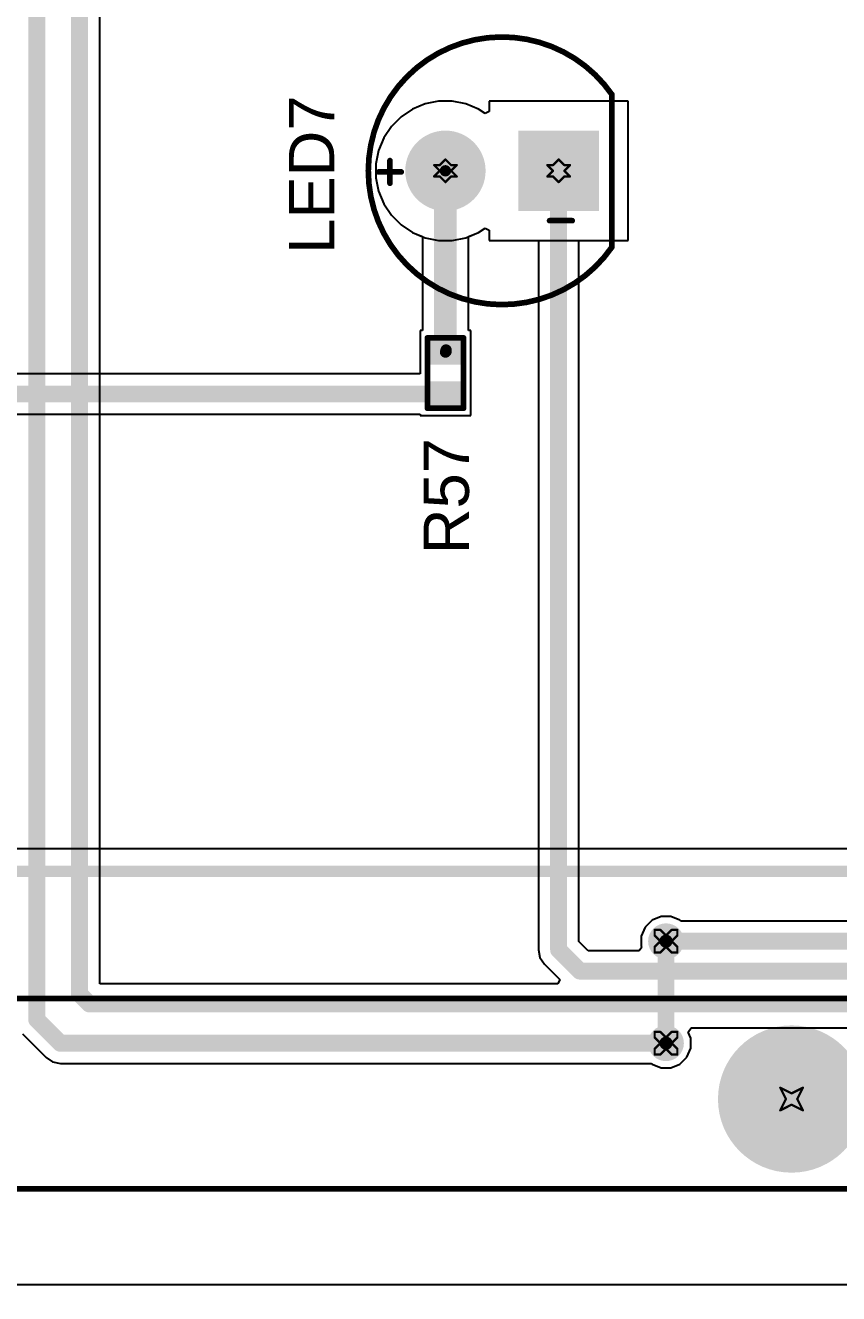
# Model space of a CAD drawing. Header units: inches. Extents: x 0 to 212, y 0 to 208.
# Drawn here: x 0.53 to 1.248, y 2.032 to 3.152 of the extents above; entities that cross this region are included whole.
import ezdxf

# ---------------------------------------------------------------- set-up
doc = ezdxf.new("R2010")
doc.units = ezdxf.units.IN
doc.header["$MEASUREMENT"] = 0
for name, color, linetype in [('Bottom Layer', 5, 'Continuous'), ('Bottom Solder', 6, 'Continuous'), ('Drill Drawing', 1, 'Continuous'), ('Multi-Layer', 9, 'Continuous'), ('Pad Holes', 156, 'Continuous'), ('Top Layer', 1, 'Continuous'), ('Top Overlay', 2, 'Continuous'), ('Top Paste', 8, 'Continuous'), ('Top Solder', 216, 'Continuous'), ('Via Holes', 16, 'Continuous')]:
    doc.layers.add(name, color=color, linetype=linetype)
doc.styles.add('Arial', font='', dxfattribs={"height": 0.2})
doc.styles.get('Arial').set_extended_font_data('Arial')

# ---------------------------------------------------------------- blocks, each defined once
blk = doc.blocks.new('R___0402_25')
at = {"layer": 'Top Layer'}
for points in [[(-0.0275, -0.0125), (-0.0275, 0.0125), (-0.009499999999999998, 0.0125), (-0.009500000000000001, -0.0125)], [(0.009499999999999998, -0.0125), (0.009500000000000001, 0.0125), (0.0275, 0.0125), (0.0275, -0.0125)]]:
    blk.add_hatch(color=1, dxfattribs=at).paths.add_polyline_path(points)
at = {"layer": 'Top Paste'}
for points in [[(-0.0275, -0.0125), (-0.0275, 0.0125), (-0.009499999999999998, 0.0125), (-0.009500000000000001, -0.0125)], [(0.009499999999999998, -0.0125), (0.009500000000000001, 0.0125), (0.0275, 0.0125), (0.0275, -0.0125)]]:
    blk.add_hatch(color=8, dxfattribs=at).paths.add_polyline_path(points)
at = {"layer": 'Top Solder'}
for points in [[(-0.0296654, -0.0146654), (-0.0296654, 0.0146654), (-0.007334599999999998, 0.0146654), (-0.007334600000000002, -0.0146654)], [(0.007334599999999998, -0.0146654), (0.007334600000000002, 0.0146654), (0.0296654, 0.0146654), (0.0296654, -0.0146654)]]:
    blk.add_hatch(color=216, dxfattribs=at).paths.add_polyline_path(points)
at = {"layer": 'Top Overlay'}
for points in [[(-0.031, 0.016, 0.005, 0.005, 0), (0.031, 0.016, 0.005, 0.005, 0)], [(-0.031, 0.016, 0.005, 0.005, 0), (-0.031, -0.016, 0.005, 0.005, 0)], [(0.031, 0.016, 0.005, 0.005, 0), (0.031, -0.016, 0.005, 0.005, 0)], [(-0.031, -0.016, 0.005, 0.005, 0), (0.031, -0.016, 0.005, 0.005, 0)], [(-0.032, -0.017, 0.000127, 0.000127, 0), (0.032, -0.017, 0.000127, 0.000127, 0)]]:
    blk.add_lwpolyline(points, format="xyseb", dxfattribs=at)
for points in [[(-0.03225, 0.016, 0.0025, 0.0025, 1), (-0.02975, 0.016, 0.0025, 0.0025, 1)], [(-0.03225, 0.016, 0.0025, 0.0025, 1), (-0.02975, 0.016, 0.0025, 0.0025, 1)], [(0.02975, 0.016, 0.0025, 0.0025, 1), (0.03225, 0.016, 0.0025, 0.0025, 1)], [(0.02975, 0.016, 0.0025, 0.0025, 1), (0.03225, 0.016, 0.0025, 0.0025, 1)], [(-0.03225, -0.016, 0.0025, 0.0025, 1), (-0.02975, -0.016, 0.0025, 0.0025, 1)], [(-0.03225, -0.016, 0.0025, 0.0025, 1), (-0.02975, -0.016, 0.0025, 0.0025, 1)], [(-0.0320317, -0.017, 6.35e-05, 6.35e-05, 1), (-0.0319683, -0.017, 6.35e-05, 6.35e-05, 1)], [(0.02975, -0.016, 0.0025, 0.0025, 1), (0.03225, -0.016, 0.0025, 0.0025, 1)], [(0.02975, -0.016, 0.0025, 0.0025, 1), (0.03225, -0.016, 0.0025, 0.0025, 1)], [(0.0319683, -0.017, 6.35e-05, 6.35e-05, 1), (0.0320317, -0.017, 6.35e-05, 6.35e-05, 1)]]:
    blk.add_lwpolyline(points, format="xyseb", close=True, dxfattribs=at)
blk = doc.blocks.new('TH_LED_5___G_____84')
at = {"layer": 'Bottom Layer'}
blk.add_hatch(color=5, dxfattribs=at).paths.add_polyline_path([(-0.08149595, 0.03149605), (-0.01850385, 0.03149605), (-0.01850385, -0.03149605), (-0.08149595, -0.03149605)])
h = blk.add_hatch(color=5, dxfattribs=at)
edge = h.paths.add_edge_path()
edge.add_arc((0.0499999, 0), 0.031496, 0, 360)
at = {"layer": 'Bottom Solder'}
blk.add_hatch(color=6, dxfattribs=at).paths.add_polyline_path([(-0.08549595, 0.03549605), (-0.01450385, 0.03549605), (-0.01450385, -0.03549605), (-0.08549595, -0.03549605)])
h = blk.add_hatch(color=6, dxfattribs=at)
edge = h.paths.add_edge_path()
edge.add_arc((0.0499999, 0), 0.035496, 0, 360)
at = {"layer": 'Multi-Layer'}
blk.add_hatch(color=9, dxfattribs=at).paths.add_polyline_path([(-0.08149595, 0.03149605), (-0.01850385, 0.03149605), (-0.01850385, -0.03149605), (-0.08149595, -0.03149605)])
h = blk.add_hatch(color=9, dxfattribs=at)
edge = h.paths.add_edge_path()
edge.add_arc((0.0499999, 0), 0.031496, 0, 360)
at = {"layer": 'Pad Holes'}
h = blk.add_hatch(color=7, dxfattribs=at)
edge = h.paths.add_edge_path()
edge.add_arc((-0.0499999, 0), 0.017717, 0, 360)
h = blk.add_hatch(color=7, dxfattribs=at)
edge = h.paths.add_edge_path()
edge.add_arc((0.0499999, 0), 0.017717, 0, 360)
at = {"layer": 'Top Layer'}
blk.add_hatch(color=1, dxfattribs=at).paths.add_polyline_path([(-0.08149595, 0.03149605), (-0.01850385, 0.03149605), (-0.01850385, -0.03149605), (-0.08149595, -0.03149605)])
h = blk.add_hatch(color=1, dxfattribs=at)
edge = h.paths.add_edge_path()
edge.add_arc((0.0499999, 0), 0.031496, 0, 360)
at = {"layer": 'Top Solder'}
blk.add_hatch(color=216, dxfattribs=at).paths.add_polyline_path([(-0.08549595, 0.03549605), (-0.01450385, 0.03549605), (-0.01450385, -0.03549605), (-0.08549595, -0.03549605)])
h = blk.add_hatch(color=216, dxfattribs=at)
edge = h.paths.add_edge_path()
edge.add_arc((0.0499999, 0), 0.035496, 0, 360)
at = {"layer": 'Top Overlay'}
for points in [[(-0.0970696, 0.0672869, 0.005, 0.005, -0.7350501228491372), (0.1181102, 0, 0.005, 0.005, 0)], [(-0.0970696, 0.0672869, 0.005, 0.005, 0), (-0.0970696, -0.0672869, 0.005, 0.005, 0)], [(-0.042, 0.044, 0.005, 0.005, 0), (-0.062, 0.044, 0.005, 0.005, 0)], [(0.099, 0.011, 0.005, 0.005, 0), (0.099, -0.009, 0.005, 0.005, 0)], [(0.1181102, 0, 0.005, 0.005, -0.7350501228491367), (-0.0970696, -0.0672869, 0.005, 0.005, 0)], [(0.1089999, 0.001, 0.005, 0.005, 0), (0.089, 0.001, 0.005, 0.005, 0)]]:
    blk.add_lwpolyline(points, format="xyseb", dxfattribs=at)
for points in [[(-0.0983196, 0.0672869, 0.0025, 0.0025, 1), (-0.0958196, 0.0672869, 0.0025, 0.0025, 1)], [(-0.0983196, 0.0672869, 0.0025, 0.0025, 1), (-0.0958196, 0.0672869, 0.0025, 0.0025, 1)], [(-0.06325, 0.044, 0.0025, 0.0025, 1), (-0.06075, 0.044, 0.0025, 0.0025, 1)], [(-0.04325, 0.044, 0.0025, 0.0025, 1), (-0.04075, 0.044, 0.0025, 0.0025, 1)], [(0.09775, 0.011, 0.0025, 0.0025, 1), (0.10025, 0.011, 0.0025, 0.0025, 1)], [(0.08775, 0.001, 0.0025, 0.0025, 1), (0.09025, 0.001, 0.0025, 0.0025, 1)], [(0.1077499, 0.001, 0.0025, 0.0025, 1), (0.1102499, 0.001, 0.0025, 0.0025, 1)], [(0.1168602, 0, 0.0025, 0.0025, 1), (0.1193602, 0, 0.0025, 0.0025, 1)], [(0.1168602, 0, 0.0025, 0.0025, 1), (0.1193602, 0, 0.0025, 0.0025, 1)], [(0.09775, -0.009, 0.0025, 0.0025, 1), (0.10025, -0.009, 0.0025, 0.0025, 1)], [(-0.0983196, -0.0672869, 0.0025, 0.0025, 1), (-0.0958196, -0.0672869, 0.0025, 0.0025, 1)], [(-0.0983196, -0.0672869, 0.0025, 0.0025, 1), (-0.0958196, -0.0672869, 0.0025, 0.0025, 1)]]:
    blk.add_lwpolyline(points, format="xyseb", close=True, dxfattribs=at)
blk = doc.blocks.new('G4A_1A_PE_DC24_96')
at = {"layer": 'Bottom Layer'}
blk.add_hatch(color=5, dxfattribs=at).paths.add_polyline_path([(-0.40944835, 0.17323225), (-0.53543265, 0.17323225), (-0.53543265, 0.29921655), (-0.40944835, 0.29921655)])
h = blk.add_hatch(color=5, dxfattribs=at)
edge = h.paths.add_edge_path()
edge.add_arc((0.3936995, 0.2362244), 0.0629921, 0, 360)
h = blk.add_hatch(color=5, dxfattribs=at)
edge = h.paths.add_edge_path()
edge.add_arc((-0.5433105, -0.2362156), 0.0629921, 0, 360)
h = blk.add_hatch(color=5, dxfattribs=at)
edge = h.paths.add_edge_path()
edge.add_arc((0.5433095, -0.2362156), 0.0629921, 0, 360)
at = {"layer": 'Bottom Solder'}
blk.add_hatch(color=6, dxfattribs=at).paths.add_polyline_path([(-0.40744835, 0.17123225), (-0.53743265, 0.17123225), (-0.53743265, 0.30121655), (-0.40744835, 0.30121655)])
h = blk.add_hatch(color=6, dxfattribs=at)
edge = h.paths.add_edge_path()
edge.add_arc((0.3936995, 0.2362244), 0.0649921, 0, 360)
h = blk.add_hatch(color=6, dxfattribs=at)
edge = h.paths.add_edge_path()
edge.add_arc((-0.5433105, -0.2362156), 0.0649921, 0, 360)
h = blk.add_hatch(color=6, dxfattribs=at)
edge = h.paths.add_edge_path()
edge.add_arc((0.5433095, -0.2362156), 0.0649921, 0, 360)
at = {"layer": 'Multi-Layer'}
blk.add_hatch(color=9, dxfattribs=at).paths.add_polyline_path([(-0.40944835, 0.17323225), (-0.53543265, 0.17323225), (-0.53543265, 0.29921655), (-0.40944835, 0.29921655)])
h = blk.add_hatch(color=9, dxfattribs=at)
edge = h.paths.add_edge_path()
edge.add_arc((0.3936995, 0.2362244), 0.0629921, 0, 360)
h = blk.add_hatch(color=9, dxfattribs=at)
edge = h.paths.add_edge_path()
edge.add_arc((-0.5433105, -0.2362156), 0.0629921, 0, 360)
h = blk.add_hatch(color=9, dxfattribs=at)
edge = h.paths.add_edge_path()
edge.add_arc((0.5433095, -0.2362156), 0.0629921, 0, 360)
at = {"layer": 'Pad Holes'}
h = blk.add_hatch(color=7, dxfattribs=at)
edge = h.paths.add_edge_path()
edge.add_arc((-0.4724385, 0.2362194), 0.035433, 0, 360)
h = blk.add_hatch(color=7, dxfattribs=at)
edge = h.paths.add_edge_path()
edge.add_arc((0.3936985, 0.2362194), 0.035433, 0, 360)
h = blk.add_hatch(color=7, dxfattribs=at)
edge = h.paths.add_edge_path()
edge.add_arc((-0.5433125, -0.2362196), 0.035433, 0, 360)
h = blk.add_hatch(color=7, dxfattribs=at)
edge = h.paths.add_edge_path()
edge.add_arc((0.5433125, -0.2362196), 0.035433, 0, 360)
at = {"layer": 'Top Layer'}
blk.add_hatch(color=1, dxfattribs=at).paths.add_polyline_path([(-0.40944835, 0.17323225), (-0.53543265, 0.17323225), (-0.53543265, 0.29921655), (-0.40944835, 0.29921655)])
h = blk.add_hatch(color=1, dxfattribs=at)
edge = h.paths.add_edge_path()
edge.add_arc((0.3936995, 0.2362244), 0.0629921, 0, 360)
h = blk.add_hatch(color=1, dxfattribs=at)
edge = h.paths.add_edge_path()
edge.add_arc((-0.5433105, -0.2362156), 0.0629921, 0, 360)
h = blk.add_hatch(color=1, dxfattribs=at)
edge = h.paths.add_edge_path()
edge.add_arc((0.5433095, -0.2362156), 0.0629921, 0, 360)
at = {"layer": 'Top Solder'}
blk.add_hatch(color=216, dxfattribs=at).paths.add_polyline_path([(-0.40744835, 0.17123225), (-0.53743265, 0.17123225), (-0.53743265, 0.30121655), (-0.40744835, 0.30121655)])
h = blk.add_hatch(color=216, dxfattribs=at)
edge = h.paths.add_edge_path()
edge.add_arc((0.3936995, 0.2362244), 0.0649921, 0, 360)
h = blk.add_hatch(color=216, dxfattribs=at)
edge = h.paths.add_edge_path()
edge.add_arc((-0.5433105, -0.2362156), 0.0649921, 0, 360)
h = blk.add_hatch(color=216, dxfattribs=at)
edge = h.paths.add_edge_path()
edge.add_arc((0.5433095, -0.2362156), 0.0649921, 0, 360)
at = {"layer": 'Top Overlay'}
for points in [[(-0.6004005, 0.3248124, 0.005, 0.005, 0), (0.6003855, 0.3248124, 0.005, 0.005, 0)], [(-0.6003595, -0.2169466, 0.005, 0.005, 0), (-0.6003595, 0.3248124, 0.005, 0.005, 0)], [(0.6003855, -0.2170276, 0.005, 0.005, 0), (0.6003855, 0.3248124, 0.005, 0.005, 0)], [(-0.6003595, 0.1568944, 0.005, 0.005, 0), (0.6003855, 0.1568944, 0.005, 0.005, 0)], [(-0.6003935, -0.1751876, 0.005, 0.005, 0), (0.6003925, -0.1751876, 0.005, 0.005, 0)], [(-0.0861195, -0.2199886, 0.005, 0.005, 0), (0.0849995, -0.2199887, 0.005, 0.005, 0)], [(-0.0861195, -0.3051096, 0.005, 0.005, 0), (-0.0861195, -0.2199886, 0.005, 0.005, 0)], [(0.0849995, -0.3051096, 0.005, 0.005, 0), (0.0849995, -0.2199887, 0.005, 0.005, 0)], [(-0.6003595, -0.3051096, 0.005, 0.005, 0), (-0.6003595, -0.2554705, 0.005, 0.005, 0)], [(0.6003855, -0.3051096, 0.005, 0.005, 0), (0.6003855, -0.2553895, 0.005, 0.005, 0)], [(-0.6004005, -0.3051096, 0.005, 0.005, 0), (0.6003855, -0.3051096, 0.005, 0.005, 0)]]:
    blk.add_lwpolyline(points, format="xyseb", dxfattribs=at)
for points in [[(-0.6016505, 0.3248124, 0.0025, 0.0025, 1), (-0.5991505, 0.3248124, 0.0025, 0.0025, 1)], [(-0.6016095, 0.3248124, 0.0025, 0.0025, 1), (-0.5991095, 0.3248124, 0.0025, 0.0025, 1)], [(0.5991355, 0.3248124, 0.0025, 0.0025, 1), (0.6016355, 0.3248124, 0.0025, 0.0025, 1)], [(0.5991355, 0.3248124, 0.0025, 0.0025, 1), (0.6016355, 0.3248124, 0.0025, 0.0025, 1)], [(-0.6016095, 0.1568944, 0.0025, 0.0025, 1), (-0.5991095, 0.1568944, 0.0025, 0.0025, 1)], [(0.5991355, 0.1568944, 0.0025, 0.0025, 1), (0.6016355, 0.1568944, 0.0025, 0.0025, 1)], [(-0.6016435, -0.1751876, 0.0025, 0.0025, 1), (-0.5991435, -0.1751876, 0.0025, 0.0025, 1)], [(0.5991425, -0.1751876, 0.0025, 0.0025, 1), (0.6016425, -0.1751876, 0.0025, 0.0025, 1)], [(-0.6016095, -0.2169466, 0.0025, 0.0025, 1), (-0.5991095, -0.2169466, 0.0025, 0.0025, 1)], [(-0.0873695, -0.2199886, 0.0025, 0.0025, 1), (-0.0848695, -0.2199886, 0.0025, 0.0025, 1)], [(-0.0873695, -0.2199886, 0.0025, 0.0025, 1), (-0.0848695, -0.2199886, 0.0025, 0.0025, 1)], [(0.0837495, -0.2199887, 0.0025, 0.0025, 1), (0.0862495, -0.2199887, 0.0025, 0.0025, 1)], [(0.0837495, -0.2199887, 0.0025, 0.0025, 1), (0.0862495, -0.2199887, 0.0025, 0.0025, 1)], [(0.5991355, -0.2170276, 0.0025, 0.0025, 1), (0.6016355, -0.2170276, 0.0025, 0.0025, 1)], [(-0.6016095, -0.2554705, 0.0025, 0.0025, 1), (-0.5991095, -0.2554705, 0.0025, 0.0025, 1)], [(0.5991355, -0.2553895, 0.0025, 0.0025, 1), (0.6016355, -0.2553895, 0.0025, 0.0025, 1)], [(-0.6016505, -0.3051096, 0.0025, 0.0025, 1), (-0.5991505, -0.3051096, 0.0025, 0.0025, 1)], [(-0.6016095, -0.3051096, 0.0025, 0.0025, 1), (-0.5991095, -0.3051096, 0.0025, 0.0025, 1)], [(-0.0873695, -0.3051096, 0.0025, 0.0025, 1), (-0.0848695, -0.3051096, 0.0025, 0.0025, 1)], [(0.0837495, -0.3051096, 0.0025, 0.0025, 1), (0.0862495, -0.3051096, 0.0025, 0.0025, 1)], [(0.5991355, -0.3051096, 0.0025, 0.0025, 1), (0.6016355, -0.3051096, 0.0025, 0.0025, 1)], [(0.5991355, -0.3051096, 0.0025, 0.0025, 1), (0.6016355, -0.3051096, 0.0025, 0.0025, 1)]]:
    blk.add_lwpolyline(points, format="xyseb", close=True, dxfattribs=at)
at = {"layer": 'Top Overlay', "style": 'Arial'}
blk.add_text('1', height=0.0314961, rotation=360, dxfattribs=at).set_placement((-0.3781253, 0.2108746))

msp = doc.modelspace()

# ---------------------------------------------------------------- hatches: boundary and pattern name
at = {"layer": 'Bottom Layer'}
h = msp.add_hatch(color=5, dxfattribs=at)
edge = h.paths.add_edge_path()
edge.add_arc((1.0957471, 2.3433507), 0.011811, 0, 360)
h = msp.add_hatch(color=5, dxfattribs=at)
edge = h.paths.add_edge_path()
edge.add_arc((1.0957471, 2.2533315), 0.011811, 0, 360)
at = {"layer": 'Bottom Solder'}
h = msp.add_hatch(color=6, dxfattribs=at)
edge = h.paths.add_edge_path()
edge.add_arc((1.0957471, 2.3433507), 0.015811, 0, 360)
h = msp.add_hatch(color=6, dxfattribs=at)
edge = h.paths.add_edge_path()
edge.add_arc((1.0957471, 2.2533315), 0.015811, 0, 360)
at = {"layer": 'Top Layer'}
h = msp.add_hatch(color=1, dxfattribs=at)
edge = h.paths.add_edge_path()
edge.add_arc((1.0957471, 2.3433507), 0.011811, 0, 360)
h = msp.add_hatch(color=1, dxfattribs=at)
edge = h.paths.add_edge_path()
edge.add_arc((1.0957471, 2.2533315), 0.011811, 0, 360)
at = {"layer": 'Top Solder'}
h = msp.add_hatch(color=216, dxfattribs=at)
edge = h.paths.add_edge_path()
edge.add_arc((1.0957471, 2.3433507), 0.015811, 0, 360)
h = msp.add_hatch(color=216, dxfattribs=at)
edge = h.paths.add_edge_path()
edge.add_arc((1.0957471, 2.2533315), 0.015811, 0, 360)
at = {"layer": 'Via Holes'}
h = msp.add_hatch(color=7, dxfattribs=at)
edge = h.paths.add_edge_path()
edge.add_arc((1.0957471, 2.3433507), 0.0059055, 0, 360)
h = msp.add_hatch(color=7, dxfattribs=at)
edge = h.paths.add_edge_path()
edge.add_arc((1.0957471, 2.2533315), 0.0059055, 0, 360)

# ---------------------------------------------------------------- linework, layer by layer
at = {"layer": 'Bottom Layer'}
for p, q in [((0.5955804, 2.3058697), (0.5955804, 3.6764503)), ((0.8830044, 3.0824913), (0.8718128, 3.0778556)), ((0.8948853, 3.0848545), (0.8830044, 3.0824913)), ((0.9069989, 3.0848545), (0.8948853, 3.0848545)), ((0.9188798, 3.0824913), (0.9069989, 3.0848545)), ((0.9300714, 3.0778556), (0.9188798, 3.0824913)), ((1.0624379, 3.0848545), (0.9394459, 3.0848545)), ((0.9394459, 3.0848545), (0.9394459, 3.0758345)), ((1.0624379, 2.9618625), (1.0624379, 3.0848545)), ((0.8617407, 3.0711256), (0.853175, 3.0625599)), ((0.8718128, 3.0778556), (0.8617407, 3.0711256)), ((0.9359182, 3.0739489), (0.9300714, 3.0778556)), ((0.9394459, 3.0758345), (0.9359182, 3.0739489)), ((0.853175, 3.0625599), (0.846445, 3.0524878)), ((0.846445, 3.0524878), (0.8418093, 3.0412962)), ((0.8418093, 3.0412962), (0.8394461, 3.0294153)), ((0.8394461, 3.0294153), (0.8394461, 3.0173017)), ((0.8394461, 3.0173017), (0.8418093, 3.0054208)), ((0.8418093, 3.0054208), (0.846445, 2.9942292)), ((0.846445, 2.9942292), (0.853175, 2.9841571)), ((0.853175, 2.9841571), (0.8617407, 2.9755914)), ((0.8617407, 2.9755914), (0.8718128, 2.9688614)), ((0.8718128, 2.9688614), (0.8830044, 2.9642257)), ((0.9188798, 2.9642257), (0.9300714, 2.9688614)), ((0.9300714, 2.9688614), (0.9359182, 2.9727681)), ((0.9359182, 2.9727681), (0.9394459, 2.9708825)), ((0.9394459, 2.9708825), (0.9394459, 2.9618625)), ((0.8830044, 2.9642257), (0.8948853, 2.9618625)), ((0.8948853, 2.9618625), (0.9069989, 2.9618625)), ((0.9069989, 2.9618625), (0.9188798, 2.9642257)), ((0.9394459, 2.9618625), (0.9830991, 2.9618625)), ((0.9830991, 2.9618625), (0.9830991, 2.3357391)), ((1.0187847, 2.3431299), (1.0187847, 2.9618625)), ((1.0187847, 2.9618625), (1.0624379, 2.9618625)), ((1.0914086, 2.3651617), (1.0833922, 2.3618412)), ((1.1000856, 2.3651617), (1.0914086, 2.3651617)), ((1.108102, 2.3618412), (1.1000856, 2.3651617)), ((1.0772566, 2.3557056), (1.0739361, 2.3476892)), ((1.0833922, 2.3618412), (1.0772566, 2.3557056)), ((1.1087497, 2.3611935), (1.108102, 2.3618412)), ((3.1011623, 2.3611935), (1.1087497, 2.3611935)), ((1.027032, 2.3348825), (1.0187847, 2.3431299)), ((1.0739361, 2.3476892), (1.0739361, 2.3390122)), ((0.9830991, 2.3357391), (0.9844573, 2.3289109)), ((0.9844573, 2.3289109), (0.9883251, 2.3231223)), ((1.0720467, 2.3348825), (1.027032, 2.3348825)), ((1.074269, 2.3382084), (1.0720467, 2.3348825)), ((1.0739361, 2.3390122), (1.074269, 2.3382084)), ((0.9883251, 2.3231223), (1.0018822, 2.3095653)), ((1.0018822, 2.3095653), (1.0003515, 2.3058697)), ((1.0003515, 2.3058697), (0.5955804, 2.3058697)), ((0.5273832, 2.2615933), (0.5482618, 2.2407147)), ((1.1153242, 2.2630631), (1.1179969, 2.2670632)), ((1.1175581, 2.25767), (1.1153242, 2.2630631)), ((1.1179969, 2.2670632), (1.8412244, 2.2670632)), ((1.1175581, 2.248993), (1.1175581, 2.25767)), ((0.5482618, 2.2407147), (0.5540504, 2.2368469)), ((1.108102, 2.234841), (1.1142376, 2.2409766)), ((1.1142376, 2.2409766), (1.1175581, 2.248993)), ((0.5540504, 2.2368469), (0.5608786, 2.2354886)), ((0.5608786, 2.2354886), (0.5608791, 2.2354887)), ((0.5608791, 2.2354887), (1.0827445, 2.2354887)), ((1.0827445, 2.2354887), (1.0833922, 2.234841)), ((1.0833922, 2.234841), (1.0914086, 2.2315205)), ((1.0914086, 2.2315205), (1.1000856, 2.2315205)), ((1.1000856, 2.2315205), (1.108102, 2.234841)), ((7.585, 2.04), (-0.12, 2.04))]:
    msp.add_line(p, q, dxfattribs=at)
for points in [[(0.5777376, 2.2968137, 0.015, 0.015, 0), (0.5777376, 3.6838411, 0.015, 0.015, 0)], [(0.54, 2.2742101, 0.015, 0.015, 0), (0.54, 3.5276107, 0.015, 0.015, 0)], [(1.0009419, 2.3357391, 0.015, 0.015, 0), (1.0009419, 3.0233585, 0.015, 0.015, 0)], [(1.0957471, 2.3433507, 0.015, 0.015, 0), (3.1011623, 2.3433507, 0.015, 0.015, 0)], [(1.0009419, 2.3357391, 0.015, 0.015, 0), (1.0196413, 2.3170397, 0.015, 0.015, 0)], [(1.0196413, 2.3170397, 0.015, 0.015, 0), (3.5265524, 2.3170397, 0.015, 0.015, 0)], [(0.5777376, 2.2968137, 0.015, 0.015, 0), (0.5865244, 2.2880269, 0.015, 0.015, 0)], [(0.5865244, 2.2880269, 0.015, 0.015, 0), (1.8502655, 2.2880269, 0.015, 0.015, 0)], [(0.54, 2.2742101, 0.015, 0.015, 0), (0.5608786, 2.2533315, 0.015, 0.015, 0)], [(0.5608786, 2.2533315, 0.015, 0.015, 0), (1.0957471, 2.2533315, 0.015, 0.015, 0)]]:
    msp.add_lwpolyline(points, format="xyseb", dxfattribs=at)
for points in [[(0.9971919, 3.0233585, 0.0075, 0.0075, 1), (1.0046919, 3.0233585, 0.0075, 0.0075, 1)], [(1.0919971, 2.3433507, 0.0075, 0.0075, 1), (1.0994971, 2.3433507, 0.0075, 0.0075, 1)], [(0.9971919, 2.3357391, 0.0075, 0.0075, 1), (1.0046919, 2.3357391, 0.0075, 0.0075, 1)], [(0.9971919, 2.3357391, 0.0075, 0.0075, 1), (1.0046919, 2.3357391, 0.0075, 0.0075, 1)], [(1.0158913, 2.3170397, 0.0075, 0.0075, 1), (1.0233913, 2.3170397, 0.0075, 0.0075, 1)], [(1.0158913, 2.3170397, 0.0075, 0.0075, 1), (1.0233913, 2.3170397, 0.0075, 0.0075, 1)], [(0.5739876, 2.2968137, 0.0075, 0.0075, 1), (0.5814876, 2.2968137, 0.0075, 0.0075, 1)], [(0.5739876, 2.2968137, 0.0075, 0.0075, 1), (0.5814876, 2.2968137, 0.0075, 0.0075, 1)], [(0.5827744, 2.2880269, 0.0075, 0.0075, 1), (0.5902744, 2.2880269, 0.0075, 0.0075, 1)], [(0.5827744, 2.2880269, 0.0075, 0.0075, 1), (0.5902744, 2.2880269, 0.0075, 0.0075, 1)], [(0.53625, 2.2742101, 0.0075, 0.0075, 1), (0.54375, 2.2742101, 0.0075, 0.0075, 1)], [(0.53625, 2.2742101, 0.0075, 0.0075, 1), (0.54375, 2.2742101, 0.0075, 0.0075, 1)], [(0.5571286, 2.2533315, 0.0075, 0.0075, 1), (0.5646286, 2.2533315, 0.0075, 0.0075, 1)], [(0.5571286, 2.2533315, 0.0075, 0.0075, 1), (0.5646286, 2.2533315, 0.0075, 0.0075, 1)], [(1.0919971, 2.2533315, 0.0075, 0.0075, 1), (1.0994971, 2.2533315, 0.0075, 0.0075, 1)]]:
    msp.add_lwpolyline(points, format="xyseb", close=True, dxfattribs=at)
at = {"layer": 'Drill Drawing'}
for points in [[(0.8959421, 3.0283585, 0.002, 0.002, 0), (0.9009421, 3.0333585, 0.002, 0.002, 0)], [(0.9009421, 3.0333585, 0.002, 0.002, 0), (0.9059421, 3.0283585, 0.002, 0.002, 0)], [(0.9959419, 3.0283585, 0.002, 0.002, 0), (1.0009419, 3.0333585, 0.002, 0.002, 0)], [(1.0009419, 3.0333585, 0.002, 0.002, 0), (1.0059419, 3.0283585, 0.002, 0.002, 0)], [(0.8909421, 3.0283585, 0.002, 0.002, 0), (0.8959421, 3.0233585, 0.002, 0.002, 0)], [(0.8909421, 3.0283585, 0.002, 0.002, 0), (0.8959421, 3.0283585, 0.002, 0.002, 0)], [(0.8909421, 3.0183585, 0.002, 0.002, 0), (0.8959421, 3.0233585, 0.002, 0.002, 0)], [(0.9059421, 3.0283585, 0.002, 0.002, 0), (0.9109421, 3.0283585, 0.002, 0.002, 0)], [(0.9059421, 3.0233585, 0.002, 0.002, 0), (0.9109421, 3.0283585, 0.002, 0.002, 0)], [(0.9059421, 3.0233585, 0.002, 0.002, 0), (0.9109421, 3.0183585, 0.002, 0.002, 0)], [(0.9909419, 3.0283585, 0.002, 0.002, 0), (0.9959419, 3.0233585, 0.002, 0.002, 0)], [(0.9909419, 3.0283585, 0.002, 0.002, 0), (0.9959419, 3.0283585, 0.002, 0.002, 0)], [(0.9909419, 3.0183585, 0.002, 0.002, 0), (0.9959419, 3.0233585, 0.002, 0.002, 0)], [(1.0059419, 3.0283585, 0.002, 0.002, 0), (1.0109419, 3.0283585, 0.002, 0.002, 0)], [(1.0059419, 3.0233585, 0.002, 0.002, 0), (1.0109419, 3.0283585, 0.002, 0.002, 0)], [(1.0059419, 3.0233585, 0.002, 0.002, 0), (1.0109419, 3.0183585, 0.002, 0.002, 0)], [(0.8909421, 3.0183585, 0.002, 0.002, 0), (0.8959421, 3.0183585, 0.002, 0.002, 0)], [(0.8959421, 3.0183585, 0.002, 0.002, 0), (0.9009421, 3.0133585, 0.002, 0.002, 0)], [(0.9009421, 3.0133585, 0.002, 0.002, 0), (0.9059421, 3.0183585, 0.002, 0.002, 0)], [(0.9059421, 3.0183585, 0.002, 0.002, 0), (0.9109421, 3.0183585, 0.002, 0.002, 0)], [(0.9909419, 3.0183585, 0.002, 0.002, 0), (0.9959419, 3.0183585, 0.002, 0.002, 0)], [(0.9959419, 3.0183585, 0.002, 0.002, 0), (1.0009419, 3.0133585, 0.002, 0.002, 0)], [(1.0009419, 3.0133585, 0.002, 0.002, 0), (1.0059419, 3.0183585, 0.002, 0.002, 0)], [(1.0059419, 3.0183585, 0.002, 0.002, 0), (1.0109419, 3.0183585, 0.002, 0.002, 0)], [(1.0857471, 2.3483507, 0.002, 0.002, 0), (1.0857471, 2.3533507, 0.002, 0.002, 0)], [(1.0857471, 2.3533507, 0.002, 0.002, 0), (1.0907471, 2.3533507, 0.002, 0.002, 0)], [(1.0907471, 2.3533507, 0.002, 0.002, 0), (1.0957471, 2.3483507, 0.002, 0.002, 0)], [(1.0957471, 2.3483507, 0.002, 0.002, 0), (1.1007471, 2.3533507, 0.002, 0.002, 0)], [(1.1007471, 2.3533507, 0.002, 0.002, 0), (1.1057471, 2.3533507, 0.002, 0.002, 0)], [(1.1057471, 2.3483507, 0.002, 0.002, 0), (1.1057471, 2.3533507, 0.002, 0.002, 0)], [(1.0857471, 2.3483507, 0.002, 0.002, 0), (1.0907471, 2.3433507, 0.002, 0.002, 0)], [(1.0857471, 2.3383507, 0.002, 0.002, 0), (1.0907471, 2.3433507, 0.002, 0.002, 0)], [(1.1007471, 2.3433507, 0.002, 0.002, 0), (1.1057471, 2.3483507, 0.002, 0.002, 0)], [(1.1007471, 2.3433507, 0.002, 0.002, 0), (1.1057471, 2.3383507, 0.002, 0.002, 0)], [(1.0857471, 2.3333507, 0.002, 0.002, 0), (1.0857471, 2.3383507, 0.002, 0.002, 0)], [(1.0857471, 2.3333507, 0.002, 0.002, 0), (1.0907471, 2.3333507, 0.002, 0.002, 0)], [(1.0907471, 2.3333507, 0.002, 0.002, 0), (1.0957471, 2.3383507, 0.002, 0.002, 0)], [(1.0957471, 2.3383507, 0.002, 0.002, 0), (1.1007471, 2.3333507, 0.002, 0.002, 0)], [(1.1007471, 2.3333507, 0.002, 0.002, 0), (1.1057471, 2.3333507, 0.002, 0.002, 0)], [(1.1057471, 2.3333507, 0.002, 0.002, 0), (1.1057471, 2.3383507, 0.002, 0.002, 0)], [(1.0857471, 2.2583315, 0.002, 0.002, 0), (1.0857471, 2.2633315, 0.002, 0.002, 0)], [(1.0857471, 2.2633315, 0.002, 0.002, 0), (1.0907471, 2.2633315, 0.002, 0.002, 0)], [(1.0907471, 2.2633315, 0.002, 0.002, 0), (1.0957471, 2.2583315, 0.002, 0.002, 0)], [(1.0957471, 2.2583315, 0.002, 0.002, 0), (1.1007471, 2.2633315, 0.002, 0.002, 0)], [(1.1007471, 2.2633315, 0.002, 0.002, 0), (1.1057471, 2.2633315, 0.002, 0.002, 0)], [(1.1057471, 2.2583315, 0.002, 0.002, 0), (1.1057471, 2.2633315, 0.002, 0.002, 0)], [(1.0857471, 2.2583315, 0.002, 0.002, 0), (1.0907471, 2.2533315, 0.002, 0.002, 0)], [(1.0857471, 2.2483315, 0.002, 0.002, 0), (1.0907471, 2.2533315, 0.002, 0.002, 0)], [(1.1007471, 2.2533315, 0.002, 0.002, 0), (1.1057471, 2.2583315, 0.002, 0.002, 0)], [(1.1007471, 2.2533315, 0.002, 0.002, 0), (1.1057471, 2.2483315, 0.002, 0.002, 0)], [(1.0857471, 2.2433315, 0.002, 0.002, 0), (1.0857471, 2.2483315, 0.002, 0.002, 0)], [(1.0857471, 2.2433315, 0.002, 0.002, 0), (1.0907471, 2.2433315, 0.002, 0.002, 0)], [(1.0907471, 2.2433315, 0.002, 0.002, 0), (1.0957471, 2.2483315, 0.002, 0.002, 0)], [(1.0957471, 2.2483315, 0.002, 0.002, 0), (1.1007471, 2.2433315, 0.002, 0.002, 0)], [(1.1007471, 2.2433315, 0.002, 0.002, 0), (1.1057471, 2.2433315, 0.002, 0.002, 0)], [(1.1057471, 2.2433315, 0.002, 0.002, 0), (1.1057471, 2.2483315, 0.002, 0.002, 0)], [(1.1966426, 2.2140709, 0.002, 0.002, 0), (1.2066426, 2.2090709, 0.002, 0.002, 0)], [(1.1966426, 2.2140709, 0.002, 0.002, 0), (1.2016426, 2.2040709, 0.002, 0.002, 0)], [(1.2066426, 2.2090709, 0.002, 0.002, 0), (1.2166426, 2.2140709, 0.002, 0.002, 0)], [(1.2116426, 2.2040709, 0.002, 0.002, 0), (1.2166426, 2.2140709, 0.002, 0.002, 0)], [(1.1966426, 2.1940709, 0.002, 0.002, 0), (1.2016426, 2.2040709, 0.002, 0.002, 0)], [(1.1966426, 2.1940709, 0.002, 0.002, 0), (1.2066426, 2.1990709, 0.002, 0.002, 0)], [(1.2066426, 2.1990709, 0.002, 0.002, 0), (1.2166426, 2.1940709, 0.002, 0.002, 0)], [(1.2116426, 2.2040709, 0.002, 0.002, 0), (1.2166426, 2.1940709, 0.002, 0.002, 0)]]:
    msp.add_lwpolyline(points, format="xyseb", dxfattribs=at)
for points in [[(0.9004421, 3.0333585, 0.001, 0.001, 1), (0.9014421, 3.0333585, 0.001, 0.001, 1)], [(0.9004421, 3.0333585, 0.001, 0.001, 1), (0.9014421, 3.0333585, 0.001, 0.001, 1)], [(1.0004419, 3.0333585, 0.001, 0.001, 1), (1.0014419, 3.0333585, 0.001, 0.001, 1)], [(1.0004419, 3.0333585, 0.001, 0.001, 1), (1.0014419, 3.0333585, 0.001, 0.001, 1)], [(0.8904421, 3.0283585, 0.001, 0.001, 1), (0.8914421, 3.0283585, 0.001, 0.001, 1)], [(0.8904421, 3.0283585, 0.001, 0.001, 1), (0.8914421, 3.0283585, 0.001, 0.001, 1)], [(0.8954421, 3.0283585, 0.001, 0.001, 1), (0.8964421, 3.0283585, 0.001, 0.001, 1)], [(0.8954421, 3.0283585, 0.001, 0.001, 1), (0.8964421, 3.0283585, 0.001, 0.001, 1)], [(0.8954421, 3.0233585, 0.001, 0.001, 1), (0.8964421, 3.0233585, 0.001, 0.001, 1)], [(0.8954421, 3.0233585, 0.001, 0.001, 1), (0.8964421, 3.0233585, 0.001, 0.001, 1)], [(0.9054421, 3.0283585, 0.001, 0.001, 1), (0.9064421, 3.0283585, 0.001, 0.001, 1)], [(0.9054421, 3.0283585, 0.001, 0.001, 1), (0.9064421, 3.0283585, 0.001, 0.001, 1)], [(0.9054421, 3.0233585, 0.001, 0.001, 1), (0.9064421, 3.0233585, 0.001, 0.001, 1)], [(0.9054421, 3.0233585, 0.001, 0.001, 1), (0.9064421, 3.0233585, 0.001, 0.001, 1)], [(0.9104421, 3.0283585, 0.001, 0.001, 1), (0.9114421, 3.0283585, 0.001, 0.001, 1)], [(0.9104421, 3.0283585, 0.001, 0.001, 1), (0.9114421, 3.0283585, 0.001, 0.001, 1)], [(0.9904419, 3.0283585, 0.001, 0.001, 1), (0.9914419, 3.0283585, 0.001, 0.001, 1)], [(0.9904419, 3.0283585, 0.001, 0.001, 1), (0.9914419, 3.0283585, 0.001, 0.001, 1)], [(0.9954419, 3.0283585, 0.001, 0.001, 1), (0.9964419, 3.0283585, 0.001, 0.001, 1)], [(0.9954419, 3.0283585, 0.001, 0.001, 1), (0.9964419, 3.0283585, 0.001, 0.001, 1)], [(0.9954419, 3.0233585, 0.001, 0.001, 1), (0.9964419, 3.0233585, 0.001, 0.001, 1)], [(0.9954419, 3.0233585, 0.001, 0.001, 1), (0.9964419, 3.0233585, 0.001, 0.001, 1)], [(1.0054419, 3.0283585, 0.001, 0.001, 1), (1.0064419, 3.0283585, 0.001, 0.001, 1)], [(1.0054419, 3.0283585, 0.001, 0.001, 1), (1.0064419, 3.0283585, 0.001, 0.001, 1)], [(1.0054419, 3.0233585, 0.001, 0.001, 1), (1.0064419, 3.0233585, 0.001, 0.001, 1)], [(1.0054419, 3.0233585, 0.001, 0.001, 1), (1.0064419, 3.0233585, 0.001, 0.001, 1)], [(1.0104419, 3.0283585, 0.001, 0.001, 1), (1.0114419, 3.0283585, 0.001, 0.001, 1)], [(1.0104419, 3.0283585, 0.001, 0.001, 1), (1.0114419, 3.0283585, 0.001, 0.001, 1)], [(0.8904421, 3.0183585, 0.001, 0.001, 1), (0.8914421, 3.0183585, 0.001, 0.001, 1)], [(0.8904421, 3.0183585, 0.001, 0.001, 1), (0.8914421, 3.0183585, 0.001, 0.001, 1)], [(0.8954421, 3.0183585, 0.001, 0.001, 1), (0.8964421, 3.0183585, 0.001, 0.001, 1)], [(0.8954421, 3.0183585, 0.001, 0.001, 1), (0.8964421, 3.0183585, 0.001, 0.001, 1)], [(0.9004421, 3.0133585, 0.001, 0.001, 1), (0.9014421, 3.0133585, 0.001, 0.001, 1)], [(0.9004421, 3.0133585, 0.001, 0.001, 1), (0.9014421, 3.0133585, 0.001, 0.001, 1)], [(0.9054421, 3.0183585, 0.001, 0.001, 1), (0.9064421, 3.0183585, 0.001, 0.001, 1)], [(0.9054421, 3.0183585, 0.001, 0.001, 1), (0.9064421, 3.0183585, 0.001, 0.001, 1)], [(0.9104421, 3.0183585, 0.001, 0.001, 1), (0.9114421, 3.0183585, 0.001, 0.001, 1)], [(0.9104421, 3.0183585, 0.001, 0.001, 1), (0.9114421, 3.0183585, 0.001, 0.001, 1)], [(0.9904419, 3.0183585, 0.001, 0.001, 1), (0.9914419, 3.0183585, 0.001, 0.001, 1)], [(0.9904419, 3.0183585, 0.001, 0.001, 1), (0.9914419, 3.0183585, 0.001, 0.001, 1)], [(0.9954419, 3.0183585, 0.001, 0.001, 1), (0.9964419, 3.0183585, 0.001, 0.001, 1)], [(0.9954419, 3.0183585, 0.001, 0.001, 1), (0.9964419, 3.0183585, 0.001, 0.001, 1)], [(1.0004419, 3.0133585, 0.001, 0.001, 1), (1.0014419, 3.0133585, 0.001, 0.001, 1)], [(1.0004419, 3.0133585, 0.001, 0.001, 1), (1.0014419, 3.0133585, 0.001, 0.001, 1)], [(1.0054419, 3.0183585, 0.001, 0.001, 1), (1.0064419, 3.0183585, 0.001, 0.001, 1)], [(1.0054419, 3.0183585, 0.001, 0.001, 1), (1.0064419, 3.0183585, 0.001, 0.001, 1)], [(1.0104419, 3.0183585, 0.001, 0.001, 1), (1.0114419, 3.0183585, 0.001, 0.001, 1)], [(1.0104419, 3.0183585, 0.001, 0.001, 1), (1.0114419, 3.0183585, 0.001, 0.001, 1)], [(1.0852471, 2.3533507, 0.001, 0.001, 1), (1.0862471, 2.3533507, 0.001, 0.001, 1)], [(1.0852471, 2.3533507, 0.001, 0.001, 1), (1.0862471, 2.3533507, 0.001, 0.001, 1)], [(1.0902471, 2.3533507, 0.001, 0.001, 1), (1.0912471, 2.3533507, 0.001, 0.001, 1)], [(1.0902471, 2.3533507, 0.001, 0.001, 1), (1.0912471, 2.3533507, 0.001, 0.001, 1)], [(1.1002471, 2.3533507, 0.001, 0.001, 1), (1.1012471, 2.3533507, 0.001, 0.001, 1)], [(1.1002471, 2.3533507, 0.001, 0.001, 1), (1.1012471, 2.3533507, 0.001, 0.001, 1)], [(1.1052471, 2.3533507, 0.001, 0.001, 1), (1.1062471, 2.3533507, 0.001, 0.001, 1)], [(1.1052471, 2.3533507, 0.001, 0.001, 1), (1.1062471, 2.3533507, 0.001, 0.001, 1)], [(1.0852471, 2.3483507, 0.001, 0.001, 1), (1.0862471, 2.3483507, 0.001, 0.001, 1)], [(1.0852471, 2.3483507, 0.001, 0.001, 1), (1.0862471, 2.3483507, 0.001, 0.001, 1)], [(1.0902471, 2.3433507, 0.001, 0.001, 1), (1.0912471, 2.3433507, 0.001, 0.001, 1)], [(1.0902471, 2.3433507, 0.001, 0.001, 1), (1.0912471, 2.3433507, 0.001, 0.001, 1)], [(1.0952471, 2.3483507, 0.001, 0.001, 1), (1.0962471, 2.3483507, 0.001, 0.001, 1)], [(1.0952471, 2.3483507, 0.001, 0.001, 1), (1.0962471, 2.3483507, 0.001, 0.001, 1)], [(1.1002471, 2.3433507, 0.001, 0.001, 1), (1.1012471, 2.3433507, 0.001, 0.001, 1)], [(1.1002471, 2.3433507, 0.001, 0.001, 1), (1.1012471, 2.3433507, 0.001, 0.001, 1)], [(1.1052471, 2.3483507, 0.001, 0.001, 1), (1.1062471, 2.3483507, 0.001, 0.001, 1)], [(1.1052471, 2.3483507, 0.001, 0.001, 1), (1.1062471, 2.3483507, 0.001, 0.001, 1)], [(1.0852471, 2.3383507, 0.001, 0.001, 1), (1.0862471, 2.3383507, 0.001, 0.001, 1)], [(1.0852471, 2.3383507, 0.001, 0.001, 1), (1.0862471, 2.3383507, 0.001, 0.001, 1)], [(1.0852471, 2.3333507, 0.001, 0.001, 1), (1.0862471, 2.3333507, 0.001, 0.001, 1)], [(1.0852471, 2.3333507, 0.001, 0.001, 1), (1.0862471, 2.3333507, 0.001, 0.001, 1)], [(1.0902471, 2.3333507, 0.001, 0.001, 1), (1.0912471, 2.3333507, 0.001, 0.001, 1)], [(1.0902471, 2.3333507, 0.001, 0.001, 1), (1.0912471, 2.3333507, 0.001, 0.001, 1)], [(1.0952471, 2.3383507, 0.001, 0.001, 1), (1.0962471, 2.3383507, 0.001, 0.001, 1)], [(1.0952471, 2.3383507, 0.001, 0.001, 1), (1.0962471, 2.3383507, 0.001, 0.001, 1)], [(1.1002471, 2.3333507, 0.001, 0.001, 1), (1.1012471, 2.3333507, 0.001, 0.001, 1)], [(1.1002471, 2.3333507, 0.001, 0.001, 1), (1.1012471, 2.3333507, 0.001, 0.001, 1)], [(1.1052471, 2.3383507, 0.001, 0.001, 1), (1.1062471, 2.3383507, 0.001, 0.001, 1)], [(1.1052471, 2.3383507, 0.001, 0.001, 1), (1.1062471, 2.3383507, 0.001, 0.001, 1)], [(1.1052471, 2.3333507, 0.001, 0.001, 1), (1.1062471, 2.3333507, 0.001, 0.001, 1)], [(1.1052471, 2.3333507, 0.001, 0.001, 1), (1.1062471, 2.3333507, 0.001, 0.001, 1)], [(1.0852471, 2.2633315, 0.001, 0.001, 1), (1.0862471, 2.2633315, 0.001, 0.001, 1)], [(1.0852471, 2.2633315, 0.001, 0.001, 1), (1.0862471, 2.2633315, 0.001, 0.001, 1)], [(1.0902471, 2.2633315, 0.001, 0.001, 1), (1.0912471, 2.2633315, 0.001, 0.001, 1)], [(1.0902471, 2.2633315, 0.001, 0.001, 1), (1.0912471, 2.2633315, 0.001, 0.001, 1)], [(1.1002471, 2.2633315, 0.001, 0.001, 1), (1.1012471, 2.2633315, 0.001, 0.001, 1)], [(1.1002471, 2.2633315, 0.001, 0.001, 1), (1.1012471, 2.2633315, 0.001, 0.001, 1)], [(1.1052471, 2.2633315, 0.001, 0.001, 1), (1.1062471, 2.2633315, 0.001, 0.001, 1)], [(1.1052471, 2.2633315, 0.001, 0.001, 1), (1.1062471, 2.2633315, 0.001, 0.001, 1)], [(1.0852471, 2.2583315, 0.001, 0.001, 1), (1.0862471, 2.2583315, 0.001, 0.001, 1)], [(1.0852471, 2.2583315, 0.001, 0.001, 1), (1.0862471, 2.2583315, 0.001, 0.001, 1)], [(1.0902471, 2.2533315, 0.001, 0.001, 1), (1.0912471, 2.2533315, 0.001, 0.001, 1)], [(1.0902471, 2.2533315, 0.001, 0.001, 1), (1.0912471, 2.2533315, 0.001, 0.001, 1)], [(1.0952471, 2.2583315, 0.001, 0.001, 1), (1.0962471, 2.2583315, 0.001, 0.001, 1)], [(1.0952471, 2.2583315, 0.001, 0.001, 1), (1.0962471, 2.2583315, 0.001, 0.001, 1)], [(1.1002471, 2.2533315, 0.001, 0.001, 1), (1.1012471, 2.2533315, 0.001, 0.001, 1)], [(1.1002471, 2.2533315, 0.001, 0.001, 1), (1.1012471, 2.2533315, 0.001, 0.001, 1)], [(1.1052471, 2.2583315, 0.001, 0.001, 1), (1.1062471, 2.2583315, 0.001, 0.001, 1)], [(1.1052471, 2.2583315, 0.001, 0.001, 1), (1.1062471, 2.2583315, 0.001, 0.001, 1)], [(1.0852471, 2.2483315, 0.001, 0.001, 1), (1.0862471, 2.2483315, 0.001, 0.001, 1)], [(1.0852471, 2.2483315, 0.001, 0.001, 1), (1.0862471, 2.2483315, 0.001, 0.001, 1)], [(1.0852471, 2.2433315, 0.001, 0.001, 1), (1.0862471, 2.2433315, 0.001, 0.001, 1)], [(1.0852471, 2.2433315, 0.001, 0.001, 1), (1.0862471, 2.2433315, 0.001, 0.001, 1)], [(1.0902471, 2.2433315, 0.001, 0.001, 1), (1.0912471, 2.2433315, 0.001, 0.001, 1)], [(1.0902471, 2.2433315, 0.001, 0.001, 1), (1.0912471, 2.2433315, 0.001, 0.001, 1)], [(1.0952471, 2.2483315, 0.001, 0.001, 1), (1.0962471, 2.2483315, 0.001, 0.001, 1)], [(1.0952471, 2.2483315, 0.001, 0.001, 1), (1.0962471, 2.2483315, 0.001, 0.001, 1)], [(1.1002471, 2.2433315, 0.001, 0.001, 1), (1.1012471, 2.2433315, 0.001, 0.001, 1)], [(1.1002471, 2.2433315, 0.001, 0.001, 1), (1.1012471, 2.2433315, 0.001, 0.001, 1)], [(1.1052471, 2.2483315, 0.001, 0.001, 1), (1.1062471, 2.2483315, 0.001, 0.001, 1)], [(1.1052471, 2.2483315, 0.001, 0.001, 1), (1.1062471, 2.2483315, 0.001, 0.001, 1)], [(1.1052471, 2.2433315, 0.001, 0.001, 1), (1.1062471, 2.2433315, 0.001, 0.001, 1)], [(1.1052471, 2.2433315, 0.001, 0.001, 1), (1.1062471, 2.2433315, 0.001, 0.001, 1)], [(1.1961426, 2.2140709, 0.001, 0.001, 1), (1.1971426, 2.2140709, 0.001, 0.001, 1)], [(1.1961426, 2.2140709, 0.001, 0.001, 1), (1.1971426, 2.2140709, 0.001, 0.001, 1)], [(1.2061426, 2.2090709, 0.001, 0.001, 1), (1.2071426, 2.2090709, 0.001, 0.001, 1)], [(1.2061426, 2.2090709, 0.001, 0.001, 1), (1.2071426, 2.2090709, 0.001, 0.001, 1)], [(1.2161426, 2.2140709, 0.001, 0.001, 1), (1.2171426, 2.2140709, 0.001, 0.001, 1)], [(1.2161426, 2.2140709, 0.001, 0.001, 1), (1.2171426, 2.2140709, 0.001, 0.001, 1)], [(1.1961426, 2.1940709, 0.001, 0.001, 1), (1.1971426, 2.1940709, 0.001, 0.001, 1)], [(1.1961426, 2.1940709, 0.001, 0.001, 1), (1.1971426, 2.1940709, 0.001, 0.001, 1)], [(1.2011426, 2.2040709, 0.001, 0.001, 1), (1.2021426, 2.2040709, 0.001, 0.001, 1)], [(1.2011426, 2.2040709, 0.001, 0.001, 1), (1.2021426, 2.2040709, 0.001, 0.001, 1)], [(1.2061426, 2.1990709, 0.001, 0.001, 1), (1.2071426, 2.1990709, 0.001, 0.001, 1)], [(1.2061426, 2.1990709, 0.001, 0.001, 1), (1.2071426, 2.1990709, 0.001, 0.001, 1)], [(1.2111426, 2.2040709, 0.001, 0.001, 1), (1.2121426, 2.2040709, 0.001, 0.001, 1)], [(1.2111426, 2.2040709, 0.001, 0.001, 1), (1.2121426, 2.2040709, 0.001, 0.001, 1)], [(1.2161426, 2.1940709, 0.001, 0.001, 1), (1.2171426, 2.1940709, 0.001, 0.001, 1)], [(1.2161426, 2.1940709, 0.001, 0.001, 1), (1.2171426, 2.1940709, 0.001, 0.001, 1)]]:
    msp.add_lwpolyline(points, format="xyseb", close=True, dxfattribs=at)
at = {"layer": 'Top Layer'}
for p, q in [((0.8830044, 3.0824913), (0.8718128, 3.0778556)), ((0.8948853, 3.0848545), (0.8830044, 3.0824913)), ((0.9069989, 3.0848545), (0.8948853, 3.0848545)), ((0.9188798, 3.0824913), (0.9069989, 3.0848545)), ((0.9300714, 3.0778556), (0.9188798, 3.0824913)), ((1.0624379, 3.0848545), (0.9394459, 3.0848545)), ((0.9394459, 3.0848545), (0.9394459, 3.0758345)), ((1.0624379, 2.9618625), (1.0624379, 3.0848545)), ((0.8617407, 3.0711256), (0.853175, 3.0625599)), ((0.8718128, 3.0778556), (0.8617407, 3.0711256)), ((0.9359182, 3.0739489), (0.9300714, 3.0778556)), ((0.9394459, 3.0758345), (0.9359182, 3.0739489)), ((0.853175, 3.0625599), (0.846445, 3.0524878)), ((0.846445, 3.0524878), (0.8418093, 3.0412962)), ((0.8418093, 3.0412962), (0.8394461, 3.0294153)), ((0.8394461, 3.0294153), (0.8394461, 3.0173017)), ((0.8394461, 3.0173017), (0.8418093, 3.0054208)), ((0.8418093, 3.0054208), (0.846445, 2.9942292)), ((0.846445, 2.9942292), (0.853175, 2.9841571)), ((0.853175, 2.9841571), (0.8617407, 2.9755914)), ((0.8617407, 2.9755914), (0.8718128, 2.9688614)), ((0.8718128, 2.9688614), (0.880582, 2.9652291)), ((0.9213656, 2.9652553), (0.9300714, 2.9688614)), ((0.9300714, 2.9688614), (0.9359182, 2.9727681)), ((0.9359182, 2.9727681), (0.9394459, 2.9708825)), ((0.9394459, 2.9708825), (0.9394459, 2.9618625)), ((0.880582, 2.9652291), (0.880582, 2.8823585)), ((0.9213656, 2.8823585), (0.9213656, 2.9652553)), ((0.9394459, 2.9618625), (1.0624379, 2.9618625)), ((0.880582, 2.8823585), (0.8785055, 2.8823585)), ((0.8785055, 2.8823585), (0.8785055, 2.8442027)), ((0.9235055, 2.8823585), (0.9213656, 2.8823585)), ((0.9235055, 2.8443585), (0.9235055, 2.8823585)), ((0.8785055, 2.8442027), (0.3762608, 2.8442027)), ((0.9235055, 2.8073585), (0.9235055, 2.8443585)), ((0.3762608, 2.8085171), (0.8785055, 2.8085171)), ((0.8785055, 2.8085171), (0.8785055, 2.8073585)), ((0.8785055, 2.8073585), (0.9235055, 2.8073585)), ((2.216207, 2.425), (-0.1275897, 2.425))]:
    msp.add_line(p, q, dxfattribs=at)
for points in [[(0.9009738, 2.8657307, 0.02, 0.02, 0), (0.9009738, 3.0233268, 0.02, 0.02, 0)], [(0.9009421, 3.0233585, 0.01, 0.01, 0), (0.9009738, 3.0233268, 0.01, 0.01, 0)], [(0.9009738, 2.8657307, 0.02, 0.02, 0), (0.9015168, 2.8651877, 0.02, 0.02, 0)], [(0.9010055, 2.8633585, 0.01, 0.01, 0), (0.9015168, 2.8638698, 0.01, 0.01, 0)], [(0.9015168, 2.8638698, 0.01, 0.01, 0), (0.9015168, 2.8651877, 0.01, 0.01, 0)], [(0.3537622, 2.8263599, 0.015, 0.015, 0), (0.9010041, 2.8263599, 0.015, 0.015, 0)], [(0.9010041, 2.8263599, 0.015, 0.015, 0), (0.9010055, 2.8263585, 0.015, 0.015, 0)], [(0.3650317, 2.405, 0.01, 0.01, 0), (2.2039992, 2.405, 0.01, 0.01, 0)], [(1.095747, 2.2533316, 0.015, 0.015, 0), (1.095747, 2.3433506, 0.015, 0.015, 0)], [(1.095747, 2.3433506, 0.01, 0.01, 0), (1.0957471, 2.3433507, 0.01, 0.01, 0)]]:
    msp.add_lwpolyline(points, format="xyseb", dxfattribs=at)
for points in [[(0.8959738, 3.0233268, 0.01, 0.01, 1), (0.9059738, 3.0233268, 0.01, 0.01, 1)], [(0.8984421, 3.0233585, 0.005, 0.005, 1), (0.9034421, 3.0233585, 0.005, 0.005, 1)], [(0.8984738, 3.0233268, 0.005, 0.005, 1), (0.9034738, 3.0233268, 0.005, 0.005, 1)], [(0.8959738, 2.8657307, 0.01, 0.01, 1), (0.9059738, 2.8657307, 0.01, 0.01, 1)], [(0.8959738, 2.8657307, 0.01, 0.01, 1), (0.9059738, 2.8657307, 0.01, 0.01, 1)], [(0.8965168, 2.8651877, 0.01, 0.01, 1), (0.9065168, 2.8651877, 0.01, 0.01, 1)], [(0.8985055, 2.8633585, 0.005, 0.005, 1), (0.9035055, 2.8633585, 0.005, 0.005, 1)], [(0.8990168, 2.8651877, 0.005, 0.005, 1), (0.9040168, 2.8651877, 0.005, 0.005, 1)], [(0.8990168, 2.8638698, 0.005, 0.005, 1), (0.9040168, 2.8638698, 0.005, 0.005, 1)], [(0.8990168, 2.8638698, 0.005, 0.005, 1), (0.9040168, 2.8638698, 0.005, 0.005, 1)], [(0.8972541, 2.8263599, 0.0075, 0.0075, 1), (0.9047541, 2.8263599, 0.0075, 0.0075, 1)], [(0.8972541, 2.8263599, 0.0075, 0.0075, 1), (0.9047541, 2.8263599, 0.0075, 0.0075, 1)], [(0.8972555, 2.8263585, 0.0075, 0.0075, 1), (0.9047555, 2.8263585, 0.0075, 0.0075, 1)], [(1.091997, 2.3433506, 0.0075, 0.0075, 1), (1.099497, 2.3433506, 0.0075, 0.0075, 1)], [(1.093247, 2.3433506, 0.005, 0.005, 1), (1.098247, 2.3433506, 0.005, 0.005, 1)], [(1.0932471, 2.3433507, 0.005, 0.005, 1), (1.0982471, 2.3433507, 0.005, 0.005, 1)], [(1.091997, 2.2533316, 0.0075, 0.0075, 1), (1.099497, 2.2533316, 0.0075, 0.0075, 1)]]:
    msp.add_lwpolyline(points, format="xyseb", close=True, dxfattribs=at)

# ---------------------------------------------------------------- block references
for name, p, rotation in [('TH_LED_5___G_____84', (0.950942, 3.0233585), 180), ('R___0402_25', (0.9010055, 2.8448585), 90)]:
    msp.add_blockref(name, p, dxfattribs=dict(rotation=rotation))
msp.add_blockref('G4A_1A_PE_DC24_96', (0.8129441, 1.9678515))

# ---------------------------------------------------------------- texts
at = {"layer": 'Top Overlay', "style": 'Arial'}
for s, p in [('LED7', (0.8027142, 2.9500489)), ('R57', (0.9217142, 2.6849632))]:
    msp.add_text(s, height=0.04, rotation=90, dxfattribs=at).set_placement(p)

doc.saveas('drawing.dxf')
